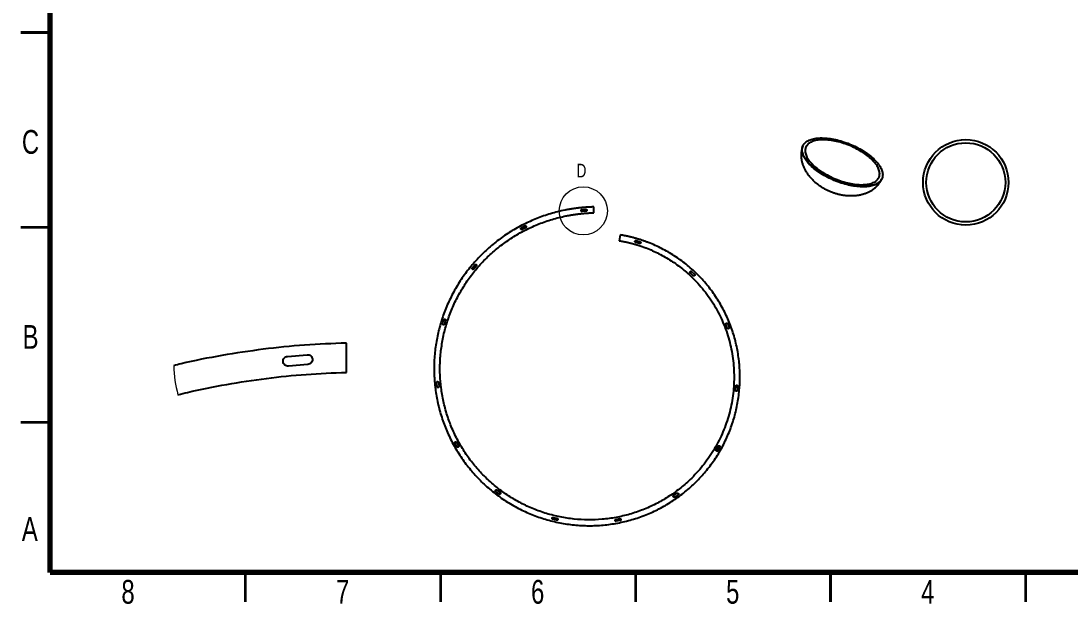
# Model space of a CAD drawing. Header units: millimetres. Extents: x 25 to 4175, y 19 to 2952.
# Drawn here: x 25 to 2716, y 19 to 1514 of the extents above; entities that cross this region are included whole.
import ezdxf

# ---------------------------------------------------------------- set-up
doc = ezdxf.new("R2010")
doc.units = ezdxf.units.MM
doc.header["$LTSCALE"] = 10
doc.styles.add('SLDTEXTSTYLE1', font='TXT', dxfattribs={"width": 0.75})

msp = doc.modelspace()

# ---------------------------------------------------------------- linework, layer by layer
at = {"color": 7, "linetype": 'Continuous', "lineweight": 70}
for p, q in [((100, 100), (100, 2870)), ((4100, 100), (100, 100))]:
    msp.add_line(p, q, dxfattribs=at)
at = {"color": 7, "linetype": 'Continuous', "lineweight": 35}
for p, q in [((25, 1485), (100, 1485)), ((100, 1485), (25, 1485)), ((100, 985), (25, 985)), ((100, 485), (25, 485)), ((600, 100), (600, 25)), ((1100, 100), (1100, 25)), ((1600, 100), (1600, 25)), ((2100, 25), (2100, 100)), ((2100, 100), (2100, 25)), ((2600, 100), (2600, 25))]:
    msp.add_line(p, q, dxfattribs=at)
at = {"color": 7, "linetype": 'Continuous', "lineweight": 25}
for p, q in [((2029.1, 1193.48), (2028.76, 1192.66)), ((2231.67, 1109.98), (2232, 1110.81)), ((1462.89, 1030.68), (1472.93, 1031.53)), ((1473.36, 1026.55), (1463.32, 1025.7)), ((1493.06, 1022.5), (1493.05, 1037.5)), ((1307.6, 984.1), (1316.57, 988.71)), ((1318.86, 984.26), (1309.89, 979.65)), ((1560.94, 965.7), (1558.15, 950.96)), ((1610.26, 943.6), (1600.59, 946.55)), ((1602.04, 951.34), (1611.71, 948.39)), ((1181.96, 881.58), (1188.47, 889.28)), ((1192.29, 886.06), (1185.79, 878.35)), ((1747.9, 861.21), (1740.52, 868.12)), ((1743.94, 871.77), (1751.31, 864.86)), ((1105.73, 738.42), (1108.73, 748.05)), ((1113.5, 746.56), (1110.51, 736.93)), ((1835.46, 726.83), (1831.84, 736.26)), ((1836.51, 738.05), (1840.13, 728.63)), ((858.99, 613.3), (858.93, 688.31)), ((708.16, 654.2), (758.36, 658.45)), ((760.51, 633.54), (710.28, 629.29)), ((1091.49, 576.82), (1090.46, 586.85)), ((1095.44, 587.36), (1096.46, 577.32)), ((1856.24, 567.81), (1857.02, 577.88)), ((1862.01, 577.49), (1861.22, 567.42)), ((1142.21, 422.69), (1137.29, 431.49)), ((1141.66, 433.93), (1146.58, 425.12)), ((1807.06, 415.19), (1812.05, 423.97)), ((1816.4, 421.5), (1811.41, 412.72)), ((1250.25, 301.57), (1242.21, 307.66)), ((1245.23, 311.65), (1253.28, 305.55)), ((1698.06, 297.61), (1706.28, 303.49)), ((1709.18, 299.42), (1700.97, 293.55)), ((1398.01, 234.31), (1388.19, 236.62)), ((1389.33, 241.48), (1399.16, 239.17)), ((1549.97, 236.24), (1559.88, 238.17)), ((1560.83, 233.26), (1550.93, 231.33))]:
    msp.add_line(p, q, dxfattribs=at)
at = {"color": 7, "linetype": 'Continuous', "lineweight": 25, "flags": 128}
for points in [[(2224.09, 1100.53), (2222.05, 1099.03), (2219.83, 1097.64), (2217.44, 1096.35), (2214.87, 1095.18), (2212.14, 1094.12), (2209.24, 1093.18), (2206.19, 1092.35), (2202.98, 1091.64), (2199.64, 1091.06), (2196.15, 1090.59), (2192.54, 1090.24), (2188.8, 1090.02), (2184.95, 1089.92), (2180.99, 1089.95), (2176.93, 1090.1), (2172.77, 1090.37), (2168.54, 1090.76), (2164.22, 1091.28), (2159.84, 1091.92), (2155.41, 1092.67), (2150.92, 1093.55), (2146.39, 1094.54), (2141.83, 1095.64), (2137.25, 1096.86), (2132.66, 1098.19), (2128.06, 1099.62), (2123.46, 1101.16), (2118.89, 1102.8), (2114.33, 1104.54), (2109.8, 1106.37), (2105.32, 1108.3), (2100.89, 1110.31), (2096.51, 1112.4), (2092.21, 1114.57), (2087.98, 1116.82), (2083.83, 1119.14), (2079.78, 1121.52), (2075.83, 1123.96), (2071.98, 1126.46), (2068.26, 1129.01), (2064.65, 1131.61), (2061.18, 1134.25), (2057.84, 1136.92), (2054.65, 1139.62), (2051.61, 1142.35), (2048.73, 1145.1), (2046.01, 1147.86), (2043.46, 1150.63), (2041.08, 1153.4), (2038.87, 1156.17), (2036.85, 1158.93), (2035.02, 1161.68), (2033.37, 1164.41), (2031.92, 1167.11), (2030.67, 1169.79), (2029.61, 1172.43), (2028.75, 1175.03), (2028.1, 1177.59), (2027.64, 1180.09), (2027.4, 1182.54), (2027.35, 1184.93), (2027.52, 1187.25), (2027.88, 1189.5), (2028.45, 1191.68), (2029.23, 1193.78), (2030.2, 1195.8), (2031.38, 1197.73), (2032.75, 1199.58), (2034.31, 1201.32), (2036.07, 1202.97), (2038.01, 1204.52), (2040.14, 1205.96), (2042.45, 1207.3), (2044.93, 1208.53), (2047.58, 1209.65), (2050.4, 1210.65), (2053.37, 1211.53), (2056.5, 1212.3), (2059.78, 1212.95), (2063.19, 1213.48), (2066.74, 1213.88), (2070.42, 1214.17), (2074.22, 1214.33), (2078.12, 1214.36), (2082.14, 1214.28), (2086.24, 1214.07), (2090.44, 1213.73), (2094.72, 1213.28), (2099.06, 1212.7), (2103.47, 1212), (2107.94, 1211.19), (2112.44, 1210.25), (2116.99, 1209.21), (2121.56, 1208.04), (2126.15, 1206.77), (2130.75, 1205.39), (2135.34, 1203.9), (2139.93, 1202.31), (2144.5, 1200.62), (2149.04, 1198.84), (2153.55, 1196.96), (2158.01, 1194.99), (2162.41, 1192.94), (2166.75, 1190.81), (2171.02, 1188.6), (2175.21, 1186.31), (2179.31, 1183.96), (2183.32, 1181.55), (2187.21, 1179.08), (2191, 1176.55), (2194.67, 1173.98), (2198.21, 1171.36), (2201.61, 1168.71), (2204.87, 1166.02), (2207.99, 1163.3), (2210.95, 1160.56), (2213.76, 1157.81), (2216.39, 1155.04), (2218.86, 1152.27), (2221.15, 1149.5), (2223.26, 1146.73), (2225.19, 1143.98), (2226.93, 1141.24), (2228.48, 1138.52), (2229.84, 1135.83), (2230.99, 1133.17), (2231.95, 1130.55), (2232.71, 1127.97), (2233.26, 1125.44), (2233.61, 1122.96), (2233.75, 1120.54), (2233.69, 1118.19), (2233.43, 1115.9), (2232.96, 1113.68), (2232.29, 1111.54), (2231.41, 1109.48), (2230.34, 1107.5), (2229.07, 1105.62), (2227.6, 1103.82), (2225.94, 1102.12), (2224.09, 1100.53)], [(2223.75, 1099.7), (2221.72, 1098.21), (2219.5, 1096.81), (2217.1, 1095.53), (2214.54, 1094.36), (2211.8, 1093.3), (2208.91, 1092.36), (2205.85, 1091.53), (2202.65, 1090.82), (2199.3, 1090.23), (2195.82, 1089.77), (2192.2, 1089.42), (2188.47, 1089.2), (2184.61, 1089.1), (2180.65, 1089.13), (2176.59, 1089.27), (2172.44, 1089.55), (2168.2, 1089.94), (2163.89, 1090.46), (2159.51, 1091.09), (2155.07, 1091.85), (2150.58, 1092.73), (2146.06, 1093.72), (2141.5, 1094.82), (2136.92, 1096.04), (2132.32, 1097.37), (2127.72, 1098.8), (2123.13, 1100.34), (2118.55, 1101.98), (2113.99, 1103.72), (2109.47, 1105.55), (2104.99, 1107.47), (2100.55, 1109.48), (2096.18, 1111.58), (2091.87, 1113.75), (2087.64, 1116), (2083.5, 1118.31), (2079.44, 1120.7), (2075.49, 1123.14), (2071.65, 1125.64), (2067.92, 1128.19), (2064.32, 1130.79), (2060.84, 1133.42), (2057.51, 1136.1), (2054.32, 1138.8), (2051.28, 1141.53), (2048.39, 1144.27), (2045.67, 1147.03), (2043.12, 1149.8), (2040.74, 1152.58), (2038.54, 1155.35), (2036.52, 1158.11), (2034.68, 1160.86), (2033.04, 1163.59), (2031.59, 1166.29), (2030.33, 1168.97), (2029.27, 1171.61), (2028.42, 1174.21), (2027.76, 1176.76), (2027.31, 1179.27), (2027.06, 1181.72), (2027.02, 1184.1), (2027.18, 1186.43), (2027.55, 1188.68), (2028.12, 1190.86), (2028.76, 1192.66)], [(2044.02, 1199.9), (2042.23, 1198.35), (2040.64, 1196.7), (2039.24, 1194.96), (2038.04, 1193.12), (2037.04, 1191.19), (2036.25, 1189.18), (2035.65, 1187.09), (2035.27, 1184.93), (2035.09, 1182.69), (2035.11, 1180.39), (2035.34, 1178.02), (2035.78, 1175.6), (2036.43, 1173.13), (2037.27, 1170.62), (2038.32, 1168.06), (2039.57, 1165.47), (2041.02, 1162.85), (2042.66, 1160.2), (2044.49, 1157.54), (2046.51, 1154.87), (2048.71, 1152.19), (2051.08, 1149.51), (2053.63, 1146.84), (2056.35, 1144.18), (2059.22, 1141.54), (2062.25, 1138.92), (2065.43, 1136.32), (2068.75, 1133.77), (2072.2, 1131.25), (2075.78, 1128.77), (2079.48, 1126.35), (2083.29, 1123.99), (2087.2, 1121.68), (2091.21, 1119.44), (2095.3, 1117.27), (2099.46, 1115.18), (2103.7, 1113.17), (2107.99, 1111.24), (2112.33, 1109.4), (2116.71, 1107.65), (2121.12, 1106), (2125.55, 1104.45), (2129.99, 1103), (2134.44, 1101.66), (2138.87, 1100.42), (2143.29, 1099.3), (2147.68, 1098.3), (2152.03, 1097.41), (2156.33, 1096.64), (2160.58, 1095.99), (2164.77, 1095.46), (2168.88, 1095.05), (2172.9, 1094.77), (2176.84, 1094.61), (2180.68, 1094.58), (2184.4, 1094.67), (2188.01, 1094.89), (2191.5, 1095.23), (2194.85, 1095.69), (2198.07, 1096.27), (2201.13, 1096.98), (2204.05, 1097.81), (2206.81, 1098.75), (2209.4, 1099.81), (2211.82, 1100.98), (2214.06, 1102.26), (2216.12, 1103.65), (2218, 1105.15), (2219.69, 1106.75), (2221.19, 1108.44), (2222.49, 1110.23), (2223.59, 1112.12), (2224.48, 1114.08), (2225.18, 1116.14), (2225.67, 1118.26), (2225.95, 1120.47), (2226.03, 1122.74), (2225.9, 1125.07), (2225.57, 1127.46), (2225.03, 1129.91), (2224.28, 1132.41), (2223.33, 1134.94), (2222.18, 1137.52), (2220.83, 1140.12), (2219.29, 1142.76), (2217.55, 1145.41), (2215.63, 1148.08), (2213.52, 1150.75), (2211.23, 1153.43), (2208.77, 1156.11), (2206.14, 1158.77), (2203.34, 1161.43), (2200.38, 1164.06), (2197.28, 1166.67), (2194.03, 1169.24), (2190.64, 1171.78), (2187.13, 1174.28), (2183.49, 1176.73), (2179.73, 1179.12), (2175.87, 1181.46), (2171.91, 1183.73), (2167.86, 1185.94), (2163.73, 1188.07), (2159.53, 1190.12), (2155.27, 1192.09), (2150.95, 1193.98), (2146.59, 1195.77), (2142.19, 1197.47), (2137.77, 1199.08), (2133.33, 1200.58), (2128.89, 1201.97), (2124.45, 1203.26), (2120.02, 1204.43), (2115.62, 1205.5), (2111.25, 1206.45), (2106.92, 1207.28), (2102.64, 1207.99), (2098.42, 1208.58), (2094.27, 1209.04), (2090.2, 1209.39), (2086.22, 1209.61), (2082.33, 1209.7), (2078.55, 1209.68), (2074.88, 1209.52), (2071.33, 1209.24), (2067.91, 1208.84), (2064.63, 1208.32), (2061.49, 1207.67), (2058.49, 1206.91), (2055.66, 1206.02), (2052.98, 1205.02), (2050.48, 1203.9), (2048.14, 1202.68), (2045.99, 1201.34), (2044.02, 1199.9)]]:
    msp.add_lwpolyline(points, dxfattribs=at)
at = {"color": 7, "linetype": 'Continuous', "lineweight": 25}
for radius in [109.55, 101.35]:
    msp.add_circle((2446.79, 1100.48), radius, dxfattribs=at)
at = {"color": 7, "linetype": 'Continuous', "lineweight": 18}
msp.add_circle((1466.25, 1027.38), 61.73, dxfattribs=at)
at = {"color": 7, "linetype": 'Continuous', "lineweight": 25}
msp.add_arc((2208.23, 1119.84), 25.43, 307.62266, 337.18468, dxfattribs=at)
at = {"color": 7, "linetype": 'Continuous', "lineweight": 18}
msp.add_arc((724.95, 637.66), 308.62, 181.36314, 195.39277, dxfattribs=at)
at = {"color": 7, "linetype": 'Continuous', "lineweight": 25}
for points, knots in [([(2028.07, 1190.69), (2027.91, 1190.27), (2027.37, 1188.77), (2026.62, 1186.12), (2025.82, 1182.76), (2025.23, 1179.33), (2024.81, 1175.85), (2024.6, 1172.31), (2024.57, 1168.73), (2024.74, 1165.11), (2025.11, 1161.44), (2025.67, 1157.74), (2026.44, 1154.02), (2027.4, 1150.27), (2028.58, 1146.5), (2029.96, 1142.72), (2031.54, 1138.94), (2033.34, 1135.15), (2035.35, 1131.37), (2037.57, 1127.61), (2040, 1123.86), (2042.65, 1120.14), (2045.51, 1116.46), (2048.6, 1112.81), (2051.79, 1109.34), (2055.06, 1106.05), (2058.37, 1102.95), (2061.82, 1099.93), (2065.41, 1097.01), (2069.13, 1094.2), (2072.96, 1091.5), (2076.87, 1088.92), (2080.85, 1086.5), (2084.81, 1084.25), (2088.52, 1082.29), (2091.79, 1080.68), (2094.84, 1079.26), (2097.5, 1078.09), (2100.92, 1076.67), (2103.96, 1075.49), (2107.45, 1074.24), (2110.44, 1073.24), (2114.03, 1072.13), (2117.84, 1071.07), (2121.86, 1070.06), (2126.04, 1069.15), (2130.33, 1068.35), (2134.72, 1067.67), (2139.17, 1067.13), (2143.66, 1066.74), (2148.16, 1066.5), (2152.67, 1066.42), (2157.16, 1066.5), (2161.62, 1066.74), (2166.03, 1067.15), (2170.38, 1067.72), (2174.65, 1068.45), (2178.84, 1069.35), (2182.93, 1070.41), (2186.91, 1071.62), (2190.78, 1072.98), (2194.52, 1074.49), (2198.14, 1076.14), (2201.61, 1077.93), (2204.95, 1079.85), (2208.13, 1081.91), (2211.16, 1084.08), (2214.04, 1086.38), (2216.75, 1088.79), (2219.3, 1091.31), (2221.69, 1093.93), (2223.9, 1096.66), (2225.95, 1099.48), (2227.82, 1102.39), (2229.5, 1105.39), (2230.6, 1107.54), (2231.1, 1108.71), (2231.14, 1108.82)], [0, 0, 0, 0, 0.00479413, 0.01700834, 0.02926238, 0.04157405, 0.05396099, 0.06644056, 0.07902978, 0.0917452, 0.10460285, 0.11761817, 0.13080595, 0.14418031, 0.15775466, 0.17154173, 0.18555359, 0.19980173, 0.21429721, 0.22905085, 0.24407353, 0.25937663, 0.27497265, 0.29087613, 0.30710503, 0.32196741, 0.33697727, 0.35211918, 0.36737486, 0.38272039, 0.39812268, 0.41353142, 0.42885933, 0.44392334, 0.45821655, 0.47006495, 0.4796957, 0.4912083, 0.49855788, 0.51611727, 0.52316166, 0.53487286, 0.54703954, 0.56009272, 0.57371501, 0.5877691, 0.60214064, 0.61674198, 0.63150263, 0.64636445, 0.66127855, 0.67620327, 0.69110289, 0.70594684, 0.72070902, 0.73536741, 0.74990375, 0.76430321, 0.77855419, 0.79264812, 0.8065792, 0.82034427, 0.83394262, 0.84737581, 0.86064752, 0.87376338, 0.88673081, 0.89955887, 0.91225812, 0.92484047, 0.93731902, 0.94970795, 0.96202233, 0.97427804, 0.9864916, 0.99868006, 1, 1, 1, 1]), ([(1493.05, 1037.5), (1492.33, 1037.49), (1490.9, 1037.45), (1488.76, 1037.38), (1486.62, 1037.3), (1484.48, 1037.21), (1482.34, 1037.12), (1480.21, 1037), (1478.07, 1036.88), (1475.94, 1036.75), (1473.81, 1036.61), (1471.67, 1036.46), (1469.54, 1036.29), (1467.41, 1036.12), (1465.29, 1035.93), (1463.16, 1035.74), (1461.03, 1035.53), (1458.91, 1035.31), (1456.79, 1035.08), (1454.66, 1034.84), (1452.54, 1034.59), (1450.42, 1034.33), (1448.31, 1034.06), (1446.19, 1033.78), (1444.07, 1033.49), (1441.96, 1033.18), (1439.85, 1032.87), (1437.73, 1032.55), (1435.62, 1032.21), (1433.51, 1031.86), (1431.4, 1031.51), (1429.3, 1031.14), (1427.19, 1030.76), (1425.09, 1030.37), (1422.98, 1029.97), (1420.88, 1029.56), (1413.36, 1028.05), (1400.49, 1025.14), (1382.44, 1020.21), (1364.64, 1014.48), (1347.09, 1007.97), (1329.84, 1000.69), (1312.95, 992.65), (1296.44, 983.86), (1274.96, 971.18), (1249.19, 953.56), (1220.29, 929.72), (1193.64, 903.42), (1169.46, 874.81), (1147.93, 844.16), (1129.27, 811.68), (1113.61, 777.67), (1101.1, 742.36), (1091.83, 706.07), (1085.91, 669.08), (1083.37, 631.72), (1084.28, 594.27), (1088.59, 557.07), (1096.31, 520.41), (1107.36, 484.63), (1121.68, 450.01), (1139.12, 416.87), (1159.58, 385.49), (1182.84, 356.14), (1208.76, 329.09), (1237.07, 304.57), (1267.57, 282.82), (1299.96, 264.01), (1333.99, 248.35), (1369.33, 235.95), (1405.7, 226.97), (1442.75, 221.46), (1480.16, 219.51), (1517.58, 221.12), (1554.68, 226.32), (1591.11, 235.02), (1626.54, 247.21), (1660.63, 262.73), (1693.05, 281.49), (1723.52, 303.28), (1751.72, 327.95), (1777.39, 355.22), (1800.27, 384.89), (1820.15, 416.64), (1836.79, 450.2), (1850.08, 485.22), (1859.82, 521.4), (1865.95, 558.35), (1868.37, 595.74), (1867.07, 633.18), (1862.02, 670.31), (1853.3, 706.74), (1840.94, 742.11), (1825.12, 776.06), (1805.91, 808.23), (1783.58, 838.3), (1762.48, 861.34), (1744.29, 878.41), (1730.01, 890.5), (1715.13, 901.83), (1699.67, 912.39), (1683.69, 922.16), (1667.25, 931.08), (1650.37, 939.14), (1637.7, 944.4), (1629.52, 947.5), (1626, 948.8), (1622.46, 950.06), (1618.92, 951.28), (1615.37, 952.47), (1611.8, 953.62), (1608.23, 954.72), (1604.65, 955.8), (1601.06, 956.83), (1597.46, 957.82), (1593.85, 958.78), (1590.23, 959.7), (1586.6, 960.59), (1582.96, 961.43), (1579.32, 962.24), (1575.66, 963.01), (1571.99, 963.74), (1568.32, 964.43), (1564.63, 965.09), (1562.17, 965.5), (1560.94, 965.7)], [0, 0, 0, 0, 0.0008954, 0.0017905, 0.0026852, 0.0035795, 0.0044736, 0.0053673, 0.0062608, 0.007154, 0.008047, 0.0089398, 0.0098324, 0.0107249, 0.0116172, 0.0125094, 0.0134015, 0.0142935, 0.0151855, 0.0160775, 0.0169695, 0.0178615, 0.0187536, 0.0196457, 0.0205379, 0.0214302, 0.0223227, 0.0232153, 0.0241081, 0.0250011, 0.0258944, 0.0267879, 0.0276816, 0.0285757, 0.0294701, 0.0303648, 0.0312599, 0.0390858, 0.0468937, 0.0546991, 0.0625173, 0.0703431, 0.078151, 0.0859563, 0.0937746, 0.1094052, 0.1250241, 0.1406549, 0.1562736, 0.1719036, 0.1875229, 0.2031534, 0.2187721, 0.2344025, 0.2500213, 0.2656524, 0.2812703, 0.2969017, 0.3125193, 0.3281495, 0.3437681, 0.3593984, 0.3750168, 0.390647, 0.4062655, 0.421896, 0.437514, 0.4531443, 0.4687624, 0.4843936, 0.5000107, 0.5156412, 0.5312589, 0.5468901, 0.562507, 0.5781368, 0.5937549, 0.609385, 0.6250027, 0.6406336, 0.6562504, 0.6718816, 0.687498, 0.70313, 0.7187454, 0.7343762, 0.7499926, 0.7656226, 0.7812398, 0.796872, 0.8124867, 0.8281185, 0.8437336, 0.8593658, 0.8749802, 0.8906108, 0.9062268, 0.914057, 0.9218629, 0.9296648, 0.9374834, 0.9453146, 0.9531206, 0.9609221, 0.96874, 0.9703108, 0.9718798, 0.9734472, 0.975013, 0.9765775, 0.9781409, 0.9797032, 0.9812647, 0.9828256, 0.984386, 0.985946, 0.9875059, 0.9890658, 0.990626, 0.9921864, 0.9937474, 0.9953091, 0.9968716, 0.9984352, 1, 1, 1, 1]), ([(1463.32, 1025.7), (1463.25, 1025.7), (1463.13, 1025.69), (1462.96, 1025.7), (1462.79, 1025.71), (1462.63, 1025.73), (1462.48, 1025.76), (1462.23, 1025.83), (1461.88, 1025.98), (1461.43, 1026.3), (1461.01, 1026.74), (1460.7, 1027.33), (1460.57, 1027.98), (1460.59, 1028.64), (1460.79, 1029.27), (1461.13, 1029.78), (1461.52, 1030.17), (1461.93, 1030.43), (1462.39, 1030.61), (1462.72, 1030.66), (1462.89, 1030.68)], [0, 0, 0, 0, 0.0233283, 0.0455805, 0.0668143, 0.0870965, 0.1065034, 0.1251221, 0.1863325, 0.2502156, 0.334609, 0.4158385, 0.5000726, 0.584218, 0.6654399, 0.7499296, 0.8136766, 0.8750216, 0.9332043, 1, 1, 1, 1]), ([(1472.93, 1031.53), (1472.99, 1031.54), (1473.11, 1031.54), (1473.29, 1031.54), (1473.46, 1031.52), (1473.61, 1031.5), (1473.76, 1031.47), (1474.02, 1031.41), (1474.37, 1031.25), (1474.82, 1030.94), (1475.24, 1030.5), (1475.55, 1029.91), (1475.68, 1029.26), (1475.66, 1028.6), (1475.46, 1027.96), (1475.12, 1027.46), (1474.73, 1027.07), (1474.32, 1026.8), (1473.86, 1026.63), (1473.54, 1026.58), (1473.36, 1026.55)], [0, 0, 0, 0, 0.0233065, 0.0455455, 0.0667749, 0.0870615, 0.1064815, 0.125122, 0.1863666, 0.2502154, 0.3346054, 0.4158392, 0.5000753, 0.5842238, 0.6654425, 0.7499301, 0.8137069, 0.8750219, 0.9331691, 1, 1, 1, 1]), ([(1558.15, 950.96), (1558.74, 950.86), (1559.93, 950.67), (1561.7, 950.37), (1563.48, 950.06), (1565.25, 949.74), (1567.02, 949.42), (1568.78, 949.08), (1570.55, 948.73), (1572.31, 948.38), (1574.07, 948.01), (1575.83, 947.64), (1577.58, 947.26), (1579.33, 946.87), (1581.09, 946.47), (1582.83, 946.06), (1584.58, 945.64), (1586.32, 945.21), (1588.07, 944.78), (1589.81, 944.33), (1591.54, 943.88), (1593.28, 943.41), (1595.01, 942.94), (1596.74, 942.46), (1598.47, 941.97), (1600.2, 941.47), (1601.92, 940.96), (1603.64, 940.44), (1605.36, 939.91), (1607.08, 939.37), (1608.79, 938.83), (1610.5, 938.27), (1612.21, 937.71), (1613.92, 937.13), (1615.63, 936.55), (1617.33, 935.96), (1619.03, 935.36), (1620.73, 934.75), (1622.43, 934.13), (1624.12, 933.5), (1625.82, 932.87), (1632.55, 930.29), (1644.18, 925.46), (1660.42, 917.72), (1676.23, 909.14), (1691.6, 899.74), (1706.46, 889.58), (1720.76, 878.67), (1734.49, 867.04), (1749.07, 853.34), (1764.19, 837.34), (1779.45, 818.81), (1793.41, 799.29), (1806.02, 778.87), (1817.23, 757.64), (1826.96, 735.69), (1835.21, 713.15), (1841.92, 690.11), (1847.07, 666.66), (1850.64, 642.92), (1852.62, 619), (1852.99, 595), (1851.77, 571.02), (1848.96, 547.18), (1844.57, 523.59), (1838.64, 500.33), (1831.18, 477.51), (1822.23, 455.24), (1811.84, 433.6), (1800.05, 412.69), (1786.91, 392.6), (1772.5, 373.41), (1756.86, 355.2), (1737.27, 335.2), (1713.07, 314.19), (1683.69, 293.35), (1652.43, 275.43), (1619.58, 260.63), (1585.46, 249.05), (1550.39, 240.82), (1514.69, 235.96), (1478.7, 234.57), (1442.72, 236.58), (1407.11, 242.03), (1372.17, 250.8), (1338.22, 262.86), (1305.55, 278.05), (1274.47, 296.26), (1245.22, 317.3), (1218.08, 340.98), (1193.25, 367.09), (1170.97, 395.4), (1151.4, 425.65), (1134.74, 457.59), (1121.08, 490.92), (1110.56, 525.37), (1103.24, 560.65), (1099.2, 596.44), (1098.43, 632.46), (1100.97, 668.39), (1106.74, 703.95), (1115.74, 738.83), (1127.85, 772.77), (1142.98, 805.45), (1160.98, 836.66), (1181.73, 866.1), (1205.02, 893.59), (1230.68, 918.86), (1258.49, 941.76), (1283.29, 958.69), (1303.96, 970.88), (1319.85, 979.32), (1336.1, 987.04), (1352.68, 994.04), (1369.56, 1000.31), (1386.68, 1005.82), (1404.04, 1010.56), (1417.05, 1013.51), (1425.56, 1015.2), (1429.5, 1015.94), (1433.44, 1016.64), (1437.38, 1017.3), (1441.33, 1017.93), (1445.28, 1018.51), (1449.24, 1019.06), (1453.2, 1019.57), (1457.17, 1020.04), (1461.14, 1020.47), (1465.11, 1020.86), (1469.09, 1021.21), (1473.07, 1021.53), (1477.06, 1021.8), (1481.05, 1022.04), (1485.05, 1022.23), (1489.05, 1022.39), (1491.72, 1022.47), (1493.06, 1022.5)], [0, 0, 0, 0, 0.0007824, 0.0015645, 0.0023463, 0.0031278, 0.003909, 0.00469, 0.0054708, 0.0062515, 0.0070319, 0.0078122, 0.0085924, 0.0093725, 0.0101525, 0.0109324, 0.0117123, 0.0124922, 0.013272, 0.0140519, 0.0148318, 0.0156119, 0.0163919, 0.0171721, 0.0179525, 0.0187329, 0.0195136, 0.0202944, 0.0210755, 0.0218568, 0.0226383, 0.0234202, 0.0242023, 0.0249847, 0.0257675, 0.0265507, 0.0273342, 0.0281181, 0.0289025, 0.0296873, 0.0304726, 0.0312583, 0.0390767, 0.046878, 0.0546832, 0.0625131, 0.0703305, 0.0781316, 0.0859372, 0.093768, 0.1041878, 0.114589, 0.1250202, 0.1354376, 0.1458391, 0.1562725, 0.1666903, 0.177092, 0.1875248, 0.1979434, 0.2083453, 0.2187773, 0.229196, 0.2395981, 0.2500297, 0.2604471, 0.2708494, 0.2812822, 0.2917009, 0.3021034, 0.3125348, 0.322952, 0.3333547, 0.3437875, 0.3594053, 0.3750333, 0.3906486, 0.4062793, 0.4218981, 0.4375254, 0.4531411, 0.4687717, 0.4843894, 0.5000181, 0.5156354, 0.5312645, 0.5468814, 0.5625111, 0.5781283, 0.5937578, 0.6093747, 0.6250046, 0.6406226, 0.6562516, 0.6718695, 0.6874986, 0.7031155, 0.7187458, 0.7343637, 0.7499931, 0.7656096, 0.7812404, 0.7968599, 0.8124879, 0.8281053, 0.8437355, 0.8593542, 0.8749831, 0.8906002, 0.9062309, 0.9140496, 0.9218548, 0.929662, 0.9374864, 0.9453037, 0.9531085, 0.9609161, 0.968742, 0.9704822, 0.972221, 0.9739587, 0.9756955, 0.9774314, 0.9791667, 0.9809015, 0.982636, 0.9843703, 0.9861046, 0.9878392, 0.989574, 0.9913094, 0.9930455, 0.9947825, 0.9965204, 0.9982595, 1, 1, 1, 1]), ([(1309.89, 979.65), (1309.84, 979.62), (1309.73, 979.57), (1309.57, 979.51), (1309.41, 979.46), (1309.25, 979.42), (1309.1, 979.39), (1308.84, 979.36), (1308.46, 979.36), (1307.92, 979.48), (1307.36, 979.73), (1306.85, 980.16), (1306.49, 980.71), (1306.25, 981.33), (1306.2, 981.99), (1306.32, 982.59), (1306.54, 983.1), (1306.81, 983.5), (1307.17, 983.84), (1307.45, 984.01), (1307.6, 984.1)], [0, 0, 0, 0, 0.0233304, 0.0455839, 0.0668182, 0.0870999, 0.1065056, 0.1251222, 0.1863346, 0.2502155, 0.3346026, 0.415829, 0.5000718, 0.5842053, 0.6654291, 0.7499292, 0.813676, 0.8750215, 0.9332084, 1, 1, 1, 1]), ([(1316.57, 988.71), (1316.62, 988.73), (1316.73, 988.78), (1316.9, 988.84), (1317.05, 988.9), (1317.21, 988.94), (1317.36, 988.97), (1317.62, 989), (1318, 988.99), (1318.54, 988.87), (1319.1, 988.63), (1319.61, 988.2), (1319.98, 987.65), (1320.21, 987.03), (1320.26, 986.37), (1320.14, 985.77), (1319.93, 985.26), (1319.65, 984.86), (1319.29, 984.52), (1319.01, 984.35), (1318.86, 984.26)], [0, 0, 0, 0, 0.0233077, 0.0455473, 0.0667769, 0.0870632, 0.1064825, 0.1251219, 0.1863665, 0.2502152, 0.3346054, 0.415837, 0.5000747, 0.5842173, 0.6654368, 0.7499297, 0.8137062, 0.8750216, 0.9331693, 1, 1, 1, 1]), ([(1600.59, 946.55), (1600.53, 946.57), (1600.41, 946.61), (1600.25, 946.68), (1600.1, 946.75), (1599.96, 946.83), (1599.83, 946.92), (1599.62, 947.07), (1599.36, 947.34), (1599.05, 947.81), (1598.82, 948.37), (1598.75, 949.03), (1598.87, 949.69), (1599.14, 950.3), (1599.56, 950.81), (1600.07, 951.15), (1600.58, 951.37), (1601.05, 951.46), (1601.55, 951.45), (1601.87, 951.38), (1602.04, 951.34)], [0, 0, 0, 0, 0.0233238, 0.045571, 0.0667989, 0.0870735, 0.1064704, 0.1250759, 0.1862796, 0.2501227, 0.334724, 0.4159121, 0.4999205, 0.5841079, 0.6654132, 0.750014, 0.8135434, 0.8750667, 0.9332298, 1, 1, 1, 1]), ([(1611.71, 948.39), (1611.76, 948.37), (1611.88, 948.33), (1612.04, 948.26), (1612.19, 948.19), (1612.33, 948.11), (1612.46, 948.02), (1612.67, 947.87), (1612.94, 947.6), (1613.24, 947.14), (1613.47, 946.57), (1613.54, 945.91), (1613.43, 945.25), (1613.16, 944.65), (1612.74, 944.13), (1612.28, 943.82), (1611.88, 943.64), (1611.58, 943.55), (1611.26, 943.5), (1610.93, 943.49), (1610.6, 943.52), (1610.37, 943.57), (1610.26, 943.6)], [0, 0, 0, 0, 0.0232953, 0.0455246, 0.0667452, 0.087023, 0.1064337, 0.1250633, 0.186301, 0.2500978, 0.3346968, 0.4158844, 0.4998741, 0.5842512, 0.6655454, 0.7499776, 0.7908952, 0.8311975, 0.8715847, 0.9127529, 0.95536, 1, 1, 1, 1]), ([(1188.47, 889.28), (1188.51, 889.33), (1188.59, 889.42), (1188.71, 889.54), (1188.84, 889.65), (1188.97, 889.75), (1189.1, 889.83), (1189.32, 889.96), (1189.68, 890.1), (1190.22, 890.2), (1190.83, 890.18), (1191.47, 889.99), (1192.02, 889.62), (1192.47, 889.14), (1192.78, 888.55), (1192.89, 887.95), (1192.89, 887.39), (1192.79, 886.92), (1192.59, 886.47), (1192.39, 886.2), (1192.29, 886.06)], [0, 0, 0, 0, 0.023309, 0.0455495, 0.0667794, 0.0870655, 0.106484, 0.125122, 0.1863689, 0.2502152, 0.3346029, 0.4158317, 0.500074, 0.5842068, 0.6654276, 0.7499295, 0.8137072, 0.8750215, 0.9331709, 1, 1, 1, 1]), ([(1185.79, 878.35), (1185.74, 878.31), (1185.66, 878.22), (1185.54, 878.1), (1185.41, 877.99), (1185.28, 877.89), (1185.16, 877.81), (1184.93, 877.68), (1184.57, 877.54), (1184.03, 877.44), (1183.42, 877.46), (1182.79, 877.65), (1182.23, 878.02), (1181.78, 878.5), (1181.48, 879.1), (1181.36, 879.69), (1181.36, 880.25), (1181.46, 880.72), (1181.67, 881.17), (1181.86, 881.44), (1181.96, 881.58)], [0, 0, 0, 0, 0.0233314, 0.0455855, 0.06682, 0.0871015, 0.1065066, 0.1251222, 0.1863359, 0.2502154, 0.3346015, 0.4158259, 0.5000713, 0.5841991, 0.6654239, 0.7499289, 0.8136751, 0.8750213, 0.9332104, 1, 1, 1, 1]), ([(1740.52, 868.12), (1740.48, 868.17), (1740.39, 868.25), (1740.28, 868.39), (1740.18, 868.52), (1740.09, 868.65), (1740.01, 868.78), (1739.89, 869.01), (1739.77, 869.38), (1739.7, 869.92), (1739.74, 870.53), (1739.97, 871.16), (1740.37, 871.69), (1740.88, 872.12), (1741.48, 872.39), (1742.09, 872.48), (1742.64, 872.44), (1743.11, 872.32), (1743.55, 872.09), (1743.8, 871.88), (1743.94, 871.77)], [0, 0, 0, 0, 0.023326, 0.0455744, 0.0668026, 0.0870766, 0.1064722, 0.1250759, 0.1862794, 0.2501225, 0.3347081, 0.4158939, 0.4999199, 0.584098, 0.6654078, 0.7500137, 0.8135468, 0.8750667, 0.9332344, 1, 1, 1, 1]), ([(1751.31, 864.86), (1751.35, 864.82), (1751.44, 864.73), (1751.55, 864.6), (1751.66, 864.46), (1751.75, 864.33), (1751.83, 864.2), (1751.94, 863.97), (1752.07, 863.61), (1752.14, 863.06), (1752.09, 862.45), (1751.86, 861.82), (1751.47, 861.29), (1750.96, 860.86), (1750.35, 860.59), (1749.75, 860.5), (1749.2, 860.54), (1748.73, 860.66), (1748.29, 860.89), (1748.03, 861.1), (1747.9, 861.21)], [0, 0, 0, 0, 0.0233073, 0.0455474, 0.0667779, 0.0870649, 0.1064844, 0.1251227, 0.1863861, 0.2502165, 0.3346501, 0.4158709, 0.5000742, 0.5841845, 0.665393, 0.7499276, 0.813693, 0.8750199, 0.9331601, 1, 1, 1, 1]), ([(1110.51, 736.93), (1110.49, 736.88), (1110.44, 736.76), (1110.37, 736.6), (1110.3, 736.45), (1110.22, 736.31), (1110.14, 736.18), (1109.98, 735.98), (1109.71, 735.71), (1109.24, 735.41), (1108.68, 735.18), (1108.01, 735.12), (1107.36, 735.24), (1106.76, 735.51), (1106.25, 735.94), (1105.91, 736.45), (1105.7, 736.96), (1105.6, 737.44), (1105.61, 737.93), (1105.69, 738.25), (1105.73, 738.42)], [0, 0, 0, 0, 0.0233322, 0.0455866, 0.0668212, 0.0871027, 0.1065072, 0.1251222, 0.186337, 0.2502153, 0.3345994, 0.4158217, 0.5000708, 0.5841924, 0.665418, 0.7499285, 0.8136733, 0.8750211, 0.9332127, 1, 1, 1, 1]), ([(1108.73, 748.05), (1108.75, 748.1), (1108.79, 748.22), (1108.86, 748.38), (1108.93, 748.53), (1109.01, 748.67), (1109.09, 748.8), (1109.25, 749), (1109.52, 749.27), (1109.99, 749.57), (1110.56, 749.8), (1111.22, 749.86), (1111.87, 749.74), (1112.48, 749.47), (1112.99, 749.04), (1113.33, 748.54), (1113.54, 748.02), (1113.63, 747.55), (1113.62, 747.06), (1113.54, 746.74), (1113.5, 746.56)], [0, 0, 0, 0, 0.0233104, 0.0455518, 0.066782, 0.0870677, 0.1064854, 0.125122, 0.1863695, 0.2502151, 0.3346013, 0.4158282, 0.5000736, 0.5841997, 0.6654212, 0.7499292, 0.813707, 0.8750213, 0.9331716, 1, 1, 1, 1]), ([(1831.84, 736.26), (1831.82, 736.32), (1831.78, 736.44), (1831.74, 736.61), (1831.7, 736.77), (1831.68, 736.93), (1831.66, 737.08), (1831.66, 737.34), (1831.71, 737.72), (1831.88, 738.24), (1832.19, 738.77), (1832.67, 739.23), (1833.26, 739.54), (1833.9, 739.7), (1834.57, 739.68), (1835.15, 739.5), (1835.63, 739.23), (1836, 738.91), (1836.29, 738.51), (1836.43, 738.21), (1836.51, 738.05)], [0, 0, 0, 0, 0.0233279, 0.0455774, 0.0668059, 0.0870794, 0.1064739, 0.1250759, 0.186278, 0.2501223, 0.3346946, 0.4158792, 0.4999194, 0.5840916, 0.6654055, 0.7500136, 0.8135519, 0.8750668, 0.9332368, 1, 1, 1, 1]), ([(1840.13, 728.63), (1840.15, 728.57), (1840.19, 728.45), (1840.23, 728.28), (1840.27, 728.12), (1840.29, 727.96), (1840.3, 727.81), (1840.31, 727.55), (1840.26, 727.17), (1840.08, 726.64), (1839.78, 726.12), (1839.3, 725.65), (1838.71, 725.35), (1838.07, 725.18), (1837.4, 725.2), (1836.82, 725.39), (1836.34, 725.66), (1835.97, 725.98), (1835.67, 726.37), (1835.54, 726.67), (1835.46, 726.83)], [0, 0, 0, 0, 0.0233083, 0.0455489, 0.0667794, 0.0870661, 0.106485, 0.1251226, 0.1863857, 0.2502161, 0.3346381, 0.4158579, 0.5000736, 0.5841797, 0.6653917, 0.7499275, 0.8136935, 0.87502, 0.9331658, 1, 1, 1, 1]), ([(858.93, 688.31), (823.29, 686.93), (752.07, 684.18), (645.67, 673.35), (540.03, 657.06), (463.51, 642.56), (422.69, 631.95), (416.41, 630.32)], [0, 0, 0, 0, 0.2392854, 0.4780861, 0.7170115, 0.9565006, 1, 1, 1, 1]), ([(710.28, 629.29), (708.62, 629.32), (705.3, 629.37), (700.92, 631.97), (697.68, 635.79), (696.37, 640.66), (696.83, 645.67), (699.38, 649.99), (703.26, 653.29), (706.52, 653.9), (708.16, 654.2)], [0, 0, 0, 0, 0.1250168, 0.2500254, 0.3751071, 0.5000032, 0.6247951, 0.7499799, 0.8749843, 1, 1, 1, 1]), ([(758.36, 658.45), (760.02, 658.42), (763.34, 658.37), (767.72, 655.78), (770.97, 651.96), (772.28, 647.1), (771.83, 642.08), (769.28, 637.76), (765.41, 634.46), (762.14, 633.85), (760.51, 633.54)], [0, 0, 0, 0, 0.1250165, 0.2500267, 0.3751069, 0.50001, 0.6247997, 0.7499828, 0.8749851, 1, 1, 1, 1]), ([(427.4, 555.74), (435.43, 557.84), (476.69, 568.61), (552.29, 583.07), (653.9, 598.75), (756.22, 609.24), (824.71, 611.95), (858.99, 613.3)], [0, 0, 0, 0, 0.0570962, 0.2931962, 0.5287356, 0.7641377, 1, 1, 1, 1]), ([(1090.46, 586.85), (1090.46, 586.91), (1090.45, 587.03), (1090.45, 587.21), (1090.46, 587.37), (1090.48, 587.53), (1090.51, 587.68), (1090.57, 587.94), (1090.72, 588.29), (1091.03, 588.75), (1091.46, 589.18), (1092.04, 589.5), (1092.69, 589.64), (1093.35, 589.63), (1093.99, 589.44), (1094.5, 589.11), (1094.9, 588.72), (1095.17, 588.32), (1095.35, 587.86), (1095.41, 587.53), (1095.44, 587.36)], [0, 0, 0, 0, 0.0233105, 0.0455519, 0.0667822, 0.0870679, 0.1064854, 0.125122, 0.1863719, 0.250215, 0.3345995, 0.4158246, 0.5000732, 0.5841936, 0.6654158, 0.7499289, 0.8137044, 0.8750211, 0.9331742, 1, 1, 1, 1]), ([(1096.46, 577.32), (1096.47, 577.26), (1096.47, 577.14), (1096.47, 576.97), (1096.46, 576.8), (1096.45, 576.64), (1096.42, 576.49), (1096.35, 576.24), (1096.21, 575.88), (1095.9, 575.43), (1095.47, 575), (1094.88, 574.68), (1094.23, 574.54), (1093.57, 574.55), (1092.93, 574.74), (1092.42, 575.07), (1092.03, 575.46), (1091.75, 575.86), (1091.57, 576.32), (1091.52, 576.65), (1091.49, 576.82)], [0, 0, 0, 0, 0.023336, 0.0455928, 0.0668282, 0.0871089, 0.1065112, 0.1251223, 0.186335, 0.2502152, 0.3345965, 0.4158165, 0.5000702, 0.584182, 0.6654087, 0.7499282, 0.8136758, 0.8750209, 0.9332123, 1, 1, 1, 1]), ([(1861.22, 567.42), (1861.21, 567.36), (1861.2, 567.24), (1861.17, 567.07), (1861.13, 566.91), (1861.08, 566.75), (1861.03, 566.61), (1860.92, 566.37), (1860.71, 566.05), (1860.33, 565.65), (1859.83, 565.31), (1859.19, 565.1), (1858.53, 565.07), (1857.88, 565.2), (1857.29, 565.51), (1856.84, 565.93), (1856.52, 566.38), (1856.33, 566.82), (1856.23, 567.31), (1856.23, 567.64), (1856.24, 567.81)], [0, 0, 0, 0, 0.0233103, 0.045552, 0.0667827, 0.0870688, 0.1064865, 0.1251224, 0.1863825, 0.2502157, 0.3346265, 0.4158456, 0.500073, 0.5841752, 0.6653906, 0.7499276, 0.813697, 0.8750201, 0.9331673, 1, 1, 1, 1]), ([(1857.02, 577.88), (1857.03, 577.95), (1857.04, 578.06), (1857.08, 578.24), (1857.12, 578.4), (1857.16, 578.55), (1857.21, 578.7), (1857.32, 578.93), (1857.53, 579.26), (1857.91, 579.65), (1858.42, 580), (1859.05, 580.21), (1859.71, 580.23), (1860.36, 580.1), (1860.96, 579.8), (1861.4, 579.38), (1861.72, 578.93), (1861.92, 578.48), (1862.01, 578), (1862.01, 577.67), (1862.01, 577.49)], [0, 0, 0, 0, 0.0233292, 0.0455793, 0.0668078, 0.0870809, 0.1064747, 0.1250758, 0.1862758, 0.250122, 0.3346837, 0.4158681, 0.4999194, 0.5840895, 0.6654058, 0.7500133, 0.8135528, 0.8750667, 0.9332393, 1, 1, 1, 1]), ([(1137.29, 431.49), (1137.26, 431.54), (1137.21, 431.65), (1137.14, 431.81), (1137.08, 431.97), (1137.04, 432.12), (1137, 432.27), (1136.96, 432.53), (1136.96, 432.91), (1137.06, 433.46), (1137.28, 434.02), (1137.69, 434.55), (1138.23, 434.93), (1138.84, 435.19), (1139.5, 435.26), (1140.11, 435.16), (1140.62, 434.96), (1141.03, 434.7), (1141.38, 434.35), (1141.56, 434.08), (1141.66, 433.93)], [0, 0, 0, 0, 0.023311, 0.0455527, 0.0667831, 0.0870687, 0.106486, 0.125122, 0.1863745, 0.250215, 0.3345997, 0.4158229, 0.5000728, 0.584187, 0.6654095, 0.7499286, 0.8137036, 0.875021, 0.9331758, 1, 1, 1, 1]), ([(1146.58, 425.12), (1146.61, 425.07), (1146.66, 424.96), (1146.73, 424.8), (1146.79, 424.64), (1146.84, 424.49), (1146.87, 424.34), (1146.91, 424.08), (1146.92, 423.7), (1146.82, 423.16), (1146.59, 422.59), (1146.18, 422.07), (1145.64, 421.68), (1145.03, 421.43), (1144.37, 421.35), (1143.76, 421.45), (1143.25, 421.65), (1142.84, 421.91), (1142.49, 422.26), (1142.31, 422.54), (1142.21, 422.69)], [0, 0, 0, 0, 0.0233358, 0.0455924, 0.0668279, 0.0871086, 0.1065111, 0.1251224, 0.1863378, 0.2502153, 0.3345979, 0.4158161, 0.5000698, 0.5841773, 0.6654042, 0.749928, 0.8136744, 0.8750208, 0.9332139, 1, 1, 1, 1]), ([(1811.41, 412.72), (1811.38, 412.67), (1811.31, 412.57), (1811.21, 412.42), (1811.11, 412.29), (1811, 412.17), (1810.89, 412.07), (1810.69, 411.9), (1810.37, 411.69), (1809.85, 411.5), (1809.25, 411.4), (1808.59, 411.48), (1807.97, 411.74), (1807.44, 412.13), (1807.03, 412.66), (1806.81, 413.23), (1806.71, 413.77), (1806.72, 414.26), (1806.84, 414.74), (1806.98, 415.03), (1807.06, 415.19)], [0, 0, 0, 0, 0.0233113, 0.0455535, 0.0667843, 0.0870702, 0.1064873, 0.1251223, 0.1863821, 0.2502155, 0.3346182, 0.4158368, 0.5000726, 0.5841724, 0.6653903, 0.7499277, 0.8136984, 0.8750203, 0.9331713, 1, 1, 1, 1]), ([(1812.05, 423.97), (1812.09, 424.02), (1812.15, 424.13), (1812.25, 424.27), (1812.36, 424.4), (1812.46, 424.52), (1812.57, 424.63), (1812.77, 424.8), (1813.1, 425), (1813.61, 425.19), (1814.22, 425.29), (1814.88, 425.21), (1815.49, 424.95), (1816.02, 424.56), (1816.43, 424.03), (1816.65, 423.46), (1816.75, 422.92), (1816.74, 422.43), (1816.62, 421.95), (1816.48, 421.65), (1816.4, 421.5)], [0, 0, 0, 0, 0.0233373, 0.0455952, 0.0668313, 0.087112, 0.1065135, 0.1251227, 0.1863439, 0.2502159, 0.3346151, 0.4158285, 0.5000696, 0.5841627, 0.6653853, 0.7499269, 0.8136647, 0.87502, 0.9332148, 1, 1, 1, 1]), ([(1242.21, 307.66), (1242.17, 307.7), (1242.07, 307.78), (1241.95, 307.9), (1241.83, 308.02), (1241.73, 308.14), (1241.63, 308.26), (1241.49, 308.48), (1241.33, 308.83), (1241.21, 309.37), (1241.19, 309.98), (1241.36, 310.62), (1241.69, 311.19), (1242.15, 311.67), (1242.73, 312), (1243.32, 312.15), (1243.87, 312.18), (1244.35, 312.1), (1244.81, 311.92), (1245.09, 311.74), (1245.23, 311.65)], [0, 0, 0, 0, 0.023312, 0.0455543, 0.066785, 0.0870705, 0.1064872, 0.1251221, 0.1863773, 0.2502151, 0.3345981, 0.4158191, 0.5000725, 0.5841781, 0.6654009, 0.7499284, 0.8137043, 0.8750209, 0.9331763, 1, 1, 1, 1]), ([(1253.28, 305.55), (1253.33, 305.51), (1253.42, 305.43), (1253.55, 305.31), (1253.66, 305.19), (1253.77, 305.07), (1253.86, 304.95), (1254, 304.73), (1254.16, 304.38), (1254.28, 303.84), (1254.3, 303.23), (1254.13, 302.59), (1253.8, 302.02), (1253.34, 301.54), (1252.76, 301.21), (1252.17, 301.06), (1251.62, 301.04), (1251.14, 301.11), (1250.68, 301.29), (1250.4, 301.47), (1250.25, 301.57)], [0, 0, 0, 0, 0.0233361, 0.0455931, 0.0668286, 0.0871093, 0.1065115, 0.1251224, 0.186339, 0.2502154, 0.3345991, 0.4158159, 0.5000696, 0.5841732, 0.6653999, 0.7499277, 0.813672, 0.8750206, 0.9332152, 1, 1, 1, 1]), ([(1700.97, 293.55), (1700.92, 293.51), (1700.82, 293.45), (1700.67, 293.36), (1700.52, 293.29), (1700.37, 293.22), (1700.22, 293.17), (1699.97, 293.1), (1699.59, 293.05), (1699.04, 293.09), (1698.45, 293.26), (1697.89, 293.61), (1697.44, 294.1), (1697.12, 294.68), (1696.97, 295.33), (1697.01, 295.94), (1697.15, 296.47), (1697.36, 296.91), (1697.67, 297.29), (1697.93, 297.5), (1698.06, 297.61)], [0, 0, 0, 0, 0.0233113, 0.0455534, 0.0667842, 0.08707, 0.1064871, 0.1251223, 0.1863815, 0.2502154, 0.3346119, 0.4158307, 0.5000724, 0.5841727, 0.6653926, 0.7499279, 0.8136995, 0.8750204, 0.9331741, 1, 1, 1, 1]), ([(1706.28, 303.49), (1706.33, 303.52), (1706.43, 303.59), (1706.58, 303.67), (1706.73, 303.75), (1706.88, 303.81), (1707.03, 303.86), (1707.28, 303.93), (1707.66, 303.98), (1708.21, 303.94), (1708.79, 303.78), (1709.36, 303.43), (1709.81, 302.93), (1710.13, 302.35), (1710.27, 301.7), (1710.24, 301.09), (1710.09, 300.56), (1709.88, 300.12), (1709.57, 299.74), (1709.32, 299.53), (1709.18, 299.42)], [0, 0, 0, 0, 0.0233376, 0.0455957, 0.0668318, 0.0871124, 0.1065136, 0.1251226, 0.1863423, 0.2502157, 0.3346097, 0.4158234, 0.5000693, 0.5841633, 0.6653877, 0.7499271, 0.813668, 0.8750202, 0.9332148, 1, 1, 1, 1]), ([(1388.19, 236.62), (1388.13, 236.63), (1388.01, 236.67), (1387.85, 236.72), (1387.69, 236.79), (1387.55, 236.86), (1387.41, 236.93), (1387.2, 237.07), (1386.91, 237.33), (1386.58, 237.77), (1386.31, 238.32), (1386.2, 238.98), (1386.28, 239.63), (1386.51, 240.26), (1386.9, 240.8), (1387.38, 241.17), (1387.87, 241.42), (1388.34, 241.54), (1388.84, 241.57), (1389.16, 241.51), (1389.33, 241.48)], [0, 0, 0, 0, 0.0233126, 0.0455553, 0.0667861, 0.0870715, 0.1064878, 0.1251221, 0.1863769, 0.250215, 0.3346015, 0.4158218, 0.5000724, 0.5841761, 0.6653982, 0.7499281, 0.8137023, 0.8750207, 0.9331751, 1, 1, 1, 1]), ([(1399.16, 239.17), (1399.22, 239.16), (1399.34, 239.12), (1399.5, 239.07), (1399.66, 239), (1399.8, 238.93), (1399.94, 238.86), (1400.15, 238.72), (1400.44, 238.46), (1400.77, 238.02), (1401.03, 237.47), (1401.14, 236.81), (1401.07, 236.16), (1400.84, 235.53), (1400.45, 234.99), (1399.97, 234.62), (1399.47, 234.37), (1399, 234.25), (1398.51, 234.22), (1398.18, 234.28), (1398.01, 234.31)], [0, 0, 0, 0, 0.0233366, 0.0455938, 0.0668295, 0.0871101, 0.106512, 0.1251224, 0.1863405, 0.2502154, 0.3345989, 0.4158144, 0.5000694, 0.584168, 0.6653946, 0.7499274, 0.8136696, 0.8750204, 0.9332169, 1, 1, 1, 1]), ([(1550.93, 231.33), (1550.87, 231.32), (1550.75, 231.3), (1550.57, 231.29), (1550.41, 231.28), (1550.25, 231.28), (1550.09, 231.3), (1549.84, 231.34), (1549.47, 231.45), (1548.99, 231.71), (1548.52, 232.11), (1548.15, 232.66), (1547.95, 233.29), (1547.9, 233.95), (1548.03, 234.61), (1548.32, 235.15), (1548.67, 235.57), (1549.04, 235.88), (1549.48, 236.11), (1549.8, 236.19), (1549.97, 236.24)], [0, 0, 0, 0, 0.0233115, 0.0455537, 0.0667844, 0.08707, 0.106487, 0.1251222, 0.1863796, 0.2502152, 0.3346063, 0.4158259, 0.5000723, 0.5841754, 0.6653966, 0.749928, 0.8137007, 0.8750206, 0.9331753, 1, 1, 1, 1]), ([(1559.88, 238.17), (1559.94, 238.18), (1560.06, 238.2), (1560.24, 238.21), (1560.4, 238.22), (1560.56, 238.21), (1560.72, 238.2), (1560.97, 238.16), (1561.34, 238.05), (1561.82, 237.78), (1562.29, 237.39), (1562.66, 236.83), (1562.86, 236.2), (1562.91, 235.54), (1562.77, 234.89), (1562.49, 234.35), (1562.14, 233.92), (1561.76, 233.61), (1561.32, 233.39), (1561, 233.31), (1560.83, 233.26)], [0, 0, 0, 0, 0.0233381, 0.0455963, 0.0668325, 0.0871129, 0.1065139, 0.1251226, 0.1863408, 0.2502156, 0.3346026, 0.4158167, 0.5000691, 0.5841627, 0.665389, 0.7499274, 0.8136714, 0.8750204, 0.9332151, 1, 1, 1, 1])]:
    msp.add_open_spline(points, degree=3, knots=knots, dxfattribs=at)

# ---------------------------------------------------------------- texts
at = {"color": 7, "linetype": 'Continuous', "lineweight": 0, "char_height": 60.96, "attachment_point": 2, "style": 'SLDTEXTSTYLE1'}
for s, insert in [('C', (49.37, 1234.76)), ('B', (49.53, 734.76)), ('A', (47.57, 242.26)), ('8', (299.39, 81.14)), ('7', (849.39, 81.14)), ('6', (1349.39, 81.14)), ('5', (1849.39, 81.14)), ('4', (2349.39, 81.14))]:
    msp.add_mtext(s, dxfattribs=dict(at, insert=insert))
at = {"color": 7, "linetype": 'Continuous', "lineweight": 18, "insert": (1448.9, 1148.22), "char_height": 35, "attachment_point": 1, "style": 'SLDTEXTSTYLE1'}
msp.add_mtext('D', dxfattribs=at)

doc.saveas('drawing.dxf')
